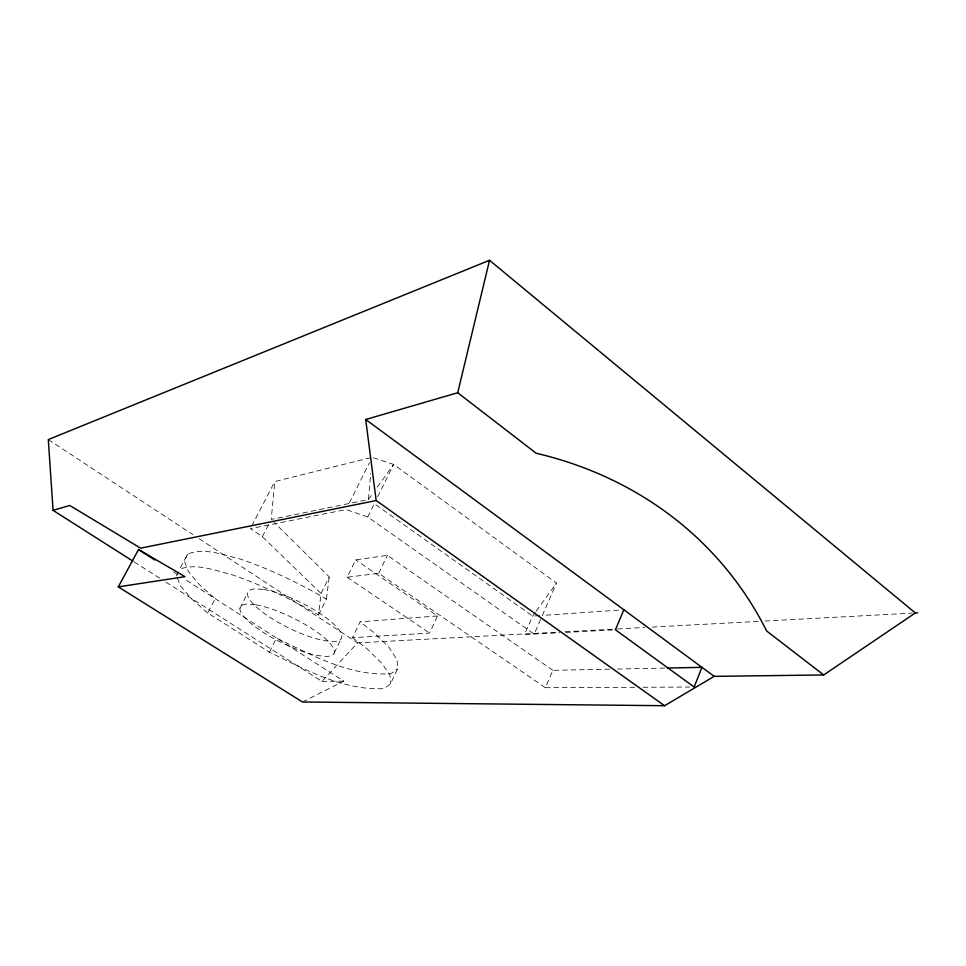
<?xml version="1.0" encoding="UTF-8"?>
<svg xmlns="http://www.w3.org/2000/svg" width="966" height="966" viewBox="0 0 966 966"><rect width="100%" height="100%" fill="white"/><g stroke="black" fill="none" stroke-linecap="round" stroke-linejoin="round"><path stroke-width="0.72" stroke-dasharray="4.83 3.62" d="M370.63 457.679L274.779 481.527L271.217 519.454L368.457 499.531L370.702 473.328M318.551 615.016L326.387 599.077C298.796 583.041 269.985 569.095 239.725 558.879C222.917 554.919 204.707 547.311 187.645 554.061L179.64 569.179C196.786 562.828 214.826 570.58 231.586 574.613C261.907 585.01 290.814 599.005 318.551 615.016L321.062 593.474L329.237 576.895L274.38 522.594M326.387 599.077L329.237 576.895M552.854 670.319L387.39 555.329L355.681 559.857L347.18 577.257L378.732 573.297L545.367 687.707L552.854 670.319L611.587 669.148M540.61 619.423L534.162 634.094L367.768 517.015L346.094 509.565L250.375 528.619L262.366 536.673L321.062 593.474M373.431 457.763L393.609 464.417L556.537 583.114L542.361 615.414L620.884 609.969M437.489 615.958L360.113 621.838L352.493 637.681L429.556 633.092L437.489 615.958L355.681 559.857M176.476 575.953L178.372 571.884M187.645 554.061L184.373 561.077L188.406 571.486L199.141 584.466L215.164 598.666L207.738 612.999L269.454 652.171C305.171 669.486 343.099 690.726 383.949 688.613L390.505 683.916L397.569 668.786L397.135 659.983L389.274 647.727L374.192 632.766L360.113 621.838M378.732 573.297L387.39 555.329M334.224 653.04L341.541 637.91M367.768 517.015L375.05 502.175M377.706 496.778L393.609 464.417L377.126 487.419M269.454 652.171L276.517 638.007C312.115 655.298 350.151 676.562 390.916 673.725L397.569 668.786M349.426 502.875L369.41 462.678M239.93 608.29L247.574 593.341M262.366 536.673L269.176 523.427M251.728 525.999L274.779 481.527M368.457 499.531L372.791 493.481M535.309 612.432L532.652 616.091L524.478 634.614L559.749 632.742M536.19 611.2L556.537 583.114M165.947 582.16L321.956 681.404L357.553 642.885L557.515 632.162M302.455 701.98L343.775 681.127L183.757 578.537M539.583 615.608L532.652 616.091L374.579 503.878M565.025 631.752L616.139 629.011M617.648 628.938L644.708 627.477M652.231 627.079L758.974 621.355M764.987 621.029L912.315 613.12M565.762 632.416L613.929 629.868M617.612 669.027L665.815 668.061M321.956 681.404L343.775 681.127M545.367 687.707L635.531 687.297M643.054 687.261L689.639 687.043M134.238 561.983L159.607 578.127M173.699 572.089L178.722 575.313M48.3 439.578L192.874 534.621M199.153 538.75L357.553 642.885M347.18 577.257L429.556 633.092M352.493 637.681L366.682 648.512L381.932 663.304L389.95 675.343L390.505 683.916M207.738 612.999L191.57 598.932L180.666 586.157L177.007 577.233M262.969 589.381L254.903 588.91A52.116 14.067 26.3 0 0 263.476 612.794A52.116 14.067 26.3 0 0 324.721 640.724L332.956 641.521A52.116 14.067 26.3 0 0 326.001 617.697A52.116 14.067 26.3 0 0 262.969 589.381M255.217 604.656L247.175 604.076A52.309 13.596 26.3 0 0 256.075 627.453A52.309 13.596 26.3 0 0 317.512 655.528L325.723 656.421A52.309 13.596 26.3 0 0 318.442 633.141A52.309 13.596 26.3 0 0 255.217 604.656"/><path stroke-width="1.45" d="M915.321 612.963L823.684 674.956L714.2 676.357L664.56 705.711L376.172 500.533L365.703 419.486L457.715 392.751L489.533 260.289L915.321 612.963L917.7 612.842M623.843 609.763L615.439 629.784L694.156 687.019L701.956 667.337L667.313 668.037M118.275 586.881L138.524 549.545L185.013 576.678L118.275 586.881L302.455 701.98L664.56 705.711M489.533 260.289L48.3 439.578L53.07 510.35L132.97 561.174M53.07 510.35L69.793 505.484L140.613 548.169L376.172 500.533M138.524 549.545L154.862 560.014M365.703 419.486L714.2 676.357M457.715 392.751L536.154 453.235A460.311 388.441 -39.4 0 1 766.666 630.991L823.684 674.956"/></g></svg>
